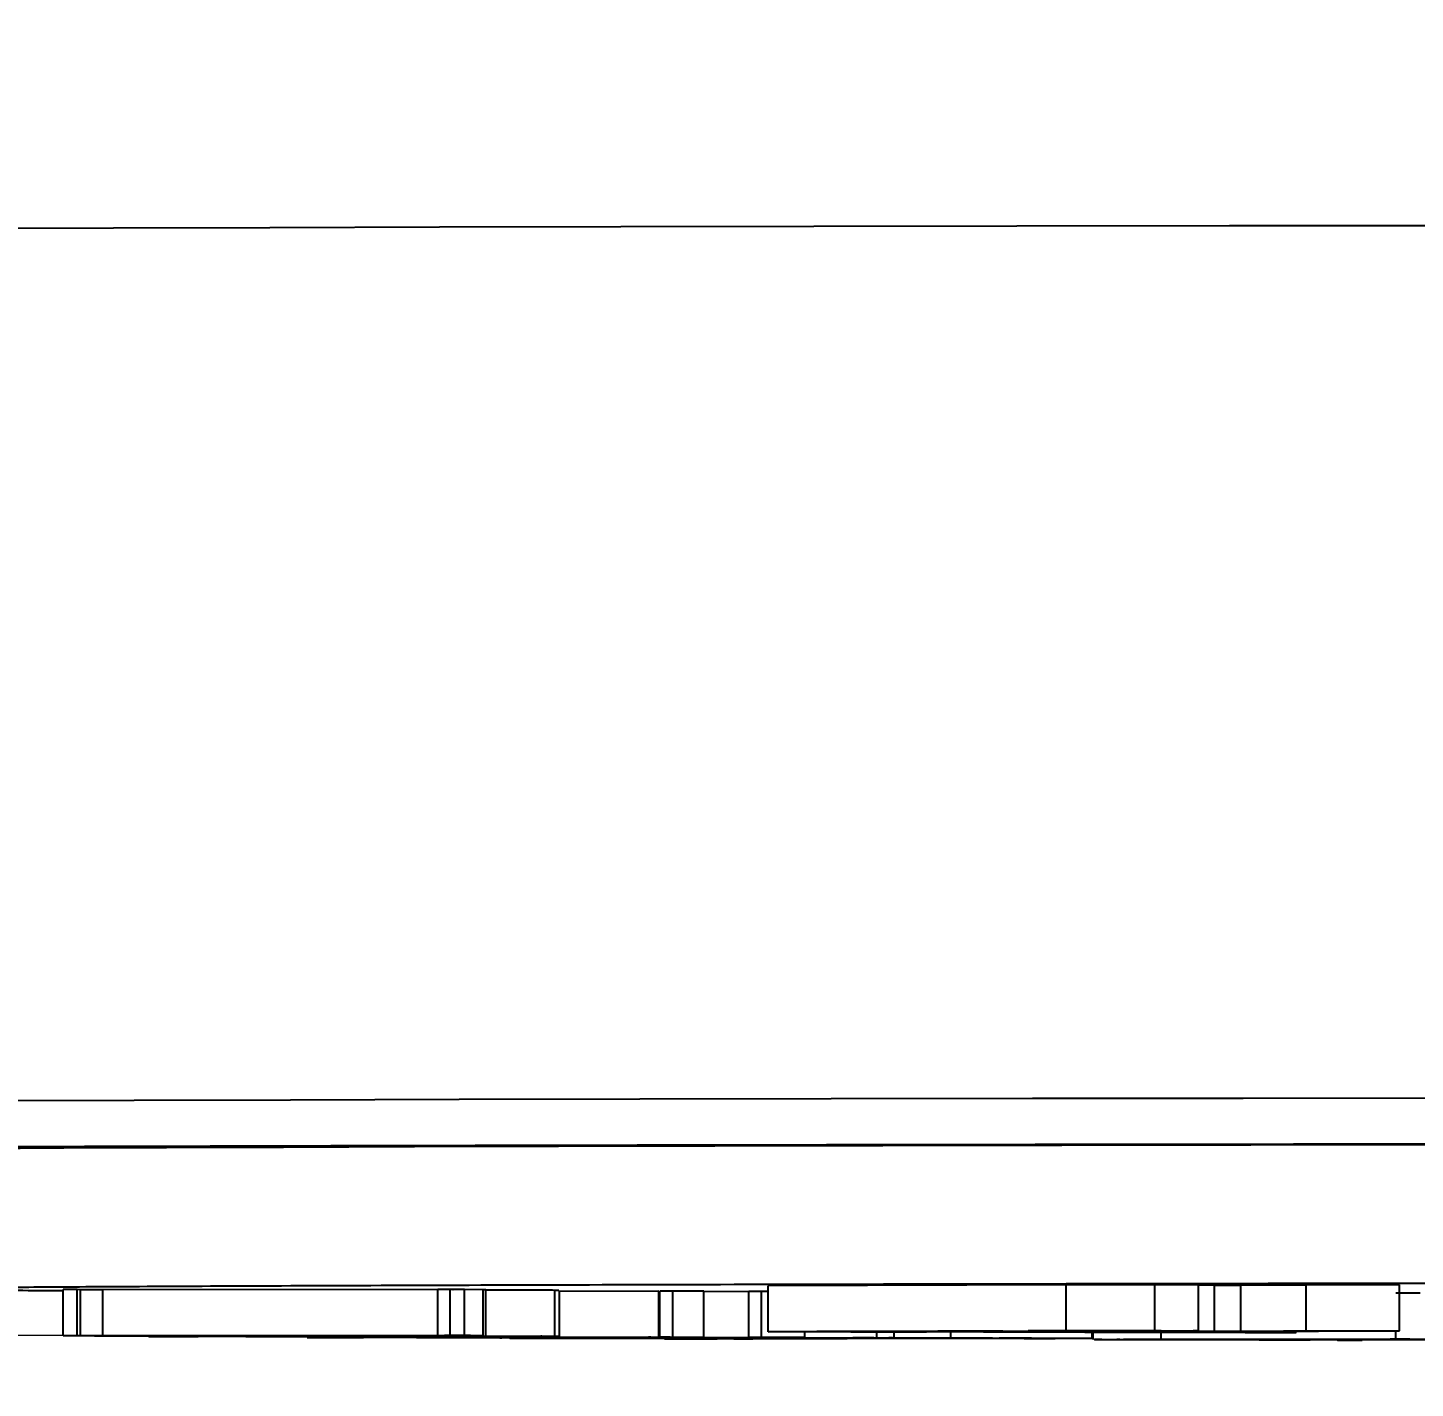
# Model space of a CAD drawing. Header units: millimetres. Extents: x 2451 to 4400, y 944 to 2322.
# Drawn here: x 3205.59 to 3235.81, y 1081.72 to 1111.35 of the extents above; entities that cross this region are included whole.
import ezdxf

# ---------------------------------------------------------------- set-up
doc = ezdxf.new("R2010")
doc.units = ezdxf.units.MM
doc.layers.add('AM_5', color=3, linetype='Continuous', lineweight=25)
doc.styles.add('SLDTEXTSTYLE1', font='txt.shx', dxfattribs={"width": 0.7, "bigfont": 'gbcbig.shx'})
doc.dimstyles.new('SLDDIMSTYLE12$0', dxfattribs={"dimtxt": 12, "dimasz": 10, "dimexe": 0, "dimexo": 0.0625, "dimgap": 0.875, "dimtad": 1, "dimdec": 1, "dimlfac": 1.8, "dimrnd": 1e-09, "dimzin": 12, "dimdsep": 46, "dimtxsty": 'SLDTEXTSTYLE1', "dimcen": 0.09, "dimdle": 8.16, "dimclrd": 3, "dimclre": 3, "dimadec": 0, "dimazin": 3, "dimtfac": 1, "dimtdec": 1, "dimtofl": 0, "dimtmove": 0, "dimatfit": 3, "dimfxl": 0, "dimfrac": 2, "dimtolj": 1, "dimlwd": 5, "dimlwe": 5, "dimarcsym": 0})

# ---------------------------------------------------------------- blocks, each defined once
blk = doc.blocks.new('*D66')
at = {"layer": 'AM_5', "color": 3, "lineweight": 5, "transparency": 16777216}
blk.add_line((3227.343, 1324.489), (3077.004, 1324.489), dxfattribs=at)
at = {"layer": 'AM_5', "color": 3, "linetype": 'Continuous', "lineweight": 5, "transparency": 16777216}
for p, q in [((3077.004, 1314.489), (3077.004, 1092.864)), ((3206.636, 1082.864), (3077.004, 1082.864))]:
    blk.add_line(p, q, dxfattribs=at)
at = {"layer": 'AM_5', "color": 3, "transparency": 16777216}
for points in [[(3075.337, 1314.489), (3078.671, 1314.489), (3077.004, 1324.489)], [(3075.337, 1092.864), (3078.671, 1092.864), (3077.004, 1082.864)]]:
    blk.add_solid(points, dxfattribs=at)
at = {"layer": 'Defpoints', "color": 0, "transparency": 16777216}
for p in [(3227.406, 1324.489), (3077.004, 1082.864), (3206.699, 1082.864)]:
    blk.add_point(p, dxfattribs=at)
at = {"layer": 'AM_5', "color": 0, "transparency": 16777216, "insert": (3070.129, 1156.776), "char_height": 12, "attachment_point": 5, "rotation": 90, "style": 'SLDTEXTSTYLE1'}
blk.add_mtext('\\A1;245', dxfattribs=at)
blk = doc.blocks.new('*D67')
at = {"layer": 'AM_5', "color": 3, "lineweight": 5, "transparency": 16777216}
blk.add_line((3206.604, 1082.864), (3077.151, 1082.864), dxfattribs=at)
at = {"layer": 'AM_5', "color": 3, "linetype": 'Continuous', "lineweight": 5, "transparency": 16777216}
for p, q in [((3077.151, 1072.864), (3077.151, 1047.791)), ((3205.709, 1037.791), (3077.151, 1037.791))]:
    blk.add_line(p, q, dxfattribs=at)
at = {"layer": 'AM_5', "color": 3, "transparency": 16777216}
for points in [[(3075.485, 1072.864), (3078.818, 1072.864), (3077.151, 1082.864)], [(3075.485, 1047.791), (3078.818, 1047.791), (3077.151, 1037.791)]]:
    blk.add_solid(points, dxfattribs=at)
at = {"layer": 'Defpoints', "color": 0, "transparency": 16777216}
for p in [(3206.667, 1082.864), (3077.151, 1037.791), (3205.772, 1037.791)]:
    blk.add_point(p, dxfattribs=at)
at = {"layer": 'AM_5', "color": 0, "transparency": 16777216, "insert": (3070.276, 1060.328), "char_height": 12, "attachment_point": 5, "rotation": 90, "style": 'SLDTEXTSTYLE1'}
blk.add_mtext('\\A1;45', dxfattribs=at)

msp = doc.modelspace()

# ---------------------------------------------------------------- linework, layer by layer
at = {"color": 7, "linetype": 'Continuous', "lineweight": 25}
for p, q in [((3206.667, 1083.864), (3206.36, 1083.864)), ((3206.36, 1082.864), (3206.36, 1083.864)), ((3206.73, 1083.863), (3206.667, 1083.864)), ((3206.667, 1082.864), (3206.667, 1083.864)), ((3206.73, 1083.863), (3206.73, 1082.863)), ((3214.521, 1083.865), (3207.22, 1083.862)), ((3207.22, 1082.862), (3207.22, 1083.862)), ((3214.521, 1082.865), (3214.521, 1083.865)), ((3215.099, 1083.867), (3214.792, 1083.867)), ((3214.792, 1082.867), (3214.792, 1083.867)), ((3215.509, 1083.862), (3215.099, 1083.867)), ((3215.099, 1082.867), (3215.099, 1083.867)), ((3215.565, 1083.86), (3215.509, 1083.862)), ((3215.509, 1082.862), (3215.509, 1083.862)), ((3215.567, 1082.86), (3215.567, 1083.86)), ((3217.069, 1082.849), (3217.069, 1083.849)), ((3217.172, 1082.848), (3217.172, 1083.848)), ((3219.336, 1083.83), (3217.172, 1083.827)), ((3219.336, 1082.83), (3219.336, 1083.83)), ((3219.629, 1083.832), (3219.352, 1083.832)), ((3219.352, 1082.832), (3219.352, 1083.832)), ((3220.315, 1083.829), (3219.629, 1083.832)), ((3219.629, 1083.832), (3219.629, 1082.832)), ((3220.315, 1082.829), (3220.315, 1083.829)), ((3221.291, 1083.821), (3220.315, 1083.82)), ((3221.569, 1083.824), (3221.291, 1083.823)), ((3221.291, 1082.823), (3221.291, 1083.823)), ((3221.714, 1083.823), (3221.569, 1083.824)), ((3221.569, 1082.824), (3221.569, 1083.824)), ((3228.204, 1083.968), (3221.714, 1083.948)), ((3221.714, 1082.948), (3221.714, 1083.948)), ((3230.136, 1083.972), (3228.204, 1083.972)), ((3228.204, 1082.972), (3228.204, 1083.972)), ((3230.136, 1082.972), (3230.136, 1083.972)), ((3231.089, 1083.968), (3230.136, 1083.967)), ((3231.089, 1082.968), (3231.089, 1083.968)), ((3232.008, 1083.957), (3231.435, 1083.958)), ((3231.435, 1082.958), (3231.435, 1083.958)), ((3233.436, 1083.961), (3232.008, 1083.957)), ((3232.008, 1082.957), (3232.008, 1083.957)), ((3235.463, 1083.966), (3233.436, 1083.965)), ((3233.436, 1082.965), (3233.436, 1083.965)), ((3235.463, 1082.966), (3235.463, 1083.966)), ((3206.752, 1082.859), (3206.36, 1082.864)), ((3206.36, 1082.864), (3206.667, 1082.864)), ((3206.667, 1082.864), (3206.73, 1082.863)), ((3207.041, 1082.86), (3207.058, 1082.859)), ((3207.22, 1082.862), (3214.521, 1082.865)), ((3214.667, 1082.863), (3207.366, 1082.861)), ((3208.214, 1082.861), (3208.214, 1082.845)), ((3211.666, 1082.855), (3211.666, 1082.862)), ((3214.848, 1082.866), (3214.792, 1082.867)), ((3214.792, 1082.867), (3215.099, 1082.867)), ((3215.099, 1082.867), (3215.509, 1082.862)), ((3215.509, 1082.862), (3215.491, 1082.86)), ((3221.714, 1082.948), (3228.456, 1082.969)), ((3222.582, 1082.948), (3221.714, 1082.948)), ((3222.515, 1082.82), (3222.515, 1082.948)), ((3224.855, 1082.956), (3223.355, 1082.951)), ((3223.519, 1082.947), (3223.519, 1082.952)), ((3223.519, 1082.947), (3223.522, 1082.948)), ((3223.522, 1082.948), (3223.522, 1082.952)), ((3224.079, 1082.815), (3224.079, 1082.947)), ((3224.459, 1082.813), (3224.459, 1082.947)), ((3229.486, 1082.949), (3224.855, 1082.956)), ((3226.825, 1082.962), (3225.407, 1082.958)), ((3225.407, 1082.958), (3230.038, 1082.951)), ((3225.692, 1082.81), (3225.692, 1082.947)), ((3226.406, 1082.942), (3227.552, 1082.943)), ((3231.456, 1082.955), (3226.825, 1082.962)), ((3226.94, 1082.949), (3226.94, 1082.953)), ((3230.136, 1082.972), (3227.377, 1082.964)), ((3227.377, 1082.964), (3231.035, 1082.958)), ((3227.501, 1082.947), (3227.501, 1082.952)), ((3227.552, 1082.943), (3227.552, 1082.952)), ((3227.552, 1082.943), (3229.486, 1082.949)), ((3235.463, 1082.966), (3227.893, 1082.943)), ((3228.456, 1082.969), (3228.204, 1082.972)), ((3228.204, 1082.972), (3230.136, 1082.972)), ((3228.77, 1082.801), (3228.77, 1082.945)), ((3228.784, 1082.945), (3228.784, 1082.777)), ((3229.404, 1082.967), (3229.404, 1082.97)), ((3229.404, 1082.967), (3231.089, 1082.968)), ((3230.038, 1082.957), (3230.038, 1082.951)), ((3230.038, 1082.951), (3231.456, 1082.955)), ((3230.265, 1082.95), (3230.265, 1082.785)), ((3231.435, 1082.958), (3232.008, 1082.957)), ((3232.008, 1082.957), (3233.703, 1082.962)), ((3233.215, 1082.928), (3232.984, 1082.927)), ((3233.215, 1082.928), (3233.215, 1082.959)), ((3233.436, 1082.965), (3235.463, 1082.966)), ((3233.703, 1082.962), (3233.436, 1082.965)), ((3235.389, 1082.788), (3235.389, 1082.966)), ((3211.677, 1082.823), (3211.954, 1082.824)), ((3212.623, 1082.819), (3211.677, 1082.823)), ((3211.954, 1082.824), (3212.143, 1082.823)), ((3212.9, 1082.82), (3212.623, 1082.819)), ((3212.711, 1082.821), (3212.9, 1082.82)), ((3212.725, 1082.822), (3219.336, 1082.83)), ((3219.109, 1082.829), (3212.867, 1082.822)), ((3212.9, 1082.82), (3212.9, 1082.822)), ((3214.066, 1082.813), (3219.157, 1082.828)), ((3214.066, 1082.813), (3214.066, 1082.823)), ((3214.208, 1082.813), (3214.066, 1082.813)), ((3221.467, 1082.821), (3214.208, 1082.813)), ((3220.315, 1082.829), (3215.867, 1082.816)), ((3215.867, 1082.816), (3215.915, 1082.815)), ((3215.915, 1082.815), (3221.324, 1082.821)), ((3215.915, 1082.815), (3215.915, 1082.816)), ((3216.066, 1082.815), (3216.066, 1082.807)), ((3216.41, 1082.805), (3216.104, 1082.806)), ((3218.679, 1082.818), (3218.679, 1082.815)), ((3219.157, 1082.828), (3219.109, 1082.829)), ((3219.494, 1082.831), (3219.352, 1082.832)), ((3219.352, 1082.832), (3219.629, 1082.832)), ((3221.14, 1082.791), (3219.454, 1082.796)), ((3219.454, 1082.796), (3219.697, 1082.796)), ((3219.629, 1082.832), (3220.315, 1082.829)), ((3219.697, 1082.796), (3219.99, 1082.796)), ((3220.604, 1082.795), (3226.268, 1082.805)), ((3221.091, 1082.793), (3221.382, 1082.792)), ((3226.747, 1082.804), (3221.124, 1082.794)), ((3221.382, 1082.792), (3221.14, 1082.791)), ((3221.291, 1082.823), (3221.569, 1082.824)), ((3221.48, 1082.823), (3221.291, 1082.823)), ((3221.317, 1082.807), (3221.317, 1082.821)), ((3221.324, 1082.821), (3221.324, 1082.823)), ((3221.382, 1082.792), (3221.382, 1082.794)), ((3221.569, 1082.824), (3222.515, 1082.82)), ((3222.237, 1082.819), (3222.049, 1082.82)), ((3222.515, 1082.82), (3222.237, 1082.819)), ((3223.863, 1082.808), (3225.692, 1082.81)), ((3224.018, 1082.807), (3223.863, 1082.808)), ((3225.692, 1082.81), (3228.77, 1082.801)), ((3227.493, 1082.798), (3227.29, 1082.798)), ((3228.77, 1082.801), (3227.493, 1082.798)), ((3232.412, 1082.768), (3232.593, 1082.769)), ((3234.469, 1082.765), (3232.412, 1082.768)), ((3232.593, 1082.769), (3232.892, 1082.769)), ((3233.518, 1082.769), (3237.792, 1082.782)), ((3236.176, 1082.774), (3234.204, 1082.768)), ((3234.35, 1082.766), (3234.35, 1082.768)), ((3234.35, 1082.766), (3234.651, 1082.766)), ((3234.651, 1082.766), (3234.469, 1082.765)), ((3234.651, 1082.766), (3234.651, 1082.769))]:
    msp.add_line(p, q, dxfattribs=at)
at = {"color": 7, "linetype": 'Continuous', "lineweight": 25, "flags": 128}
for points in [[(3257.243, 1107.049), (3251.917, 1107.047), (3246.683, 1107.044), (3241.564, 1107.04), (3236.584, 1107.035), (3231.767, 1107.03), (3227.134, 1107.023), (3222.707, 1107.017), (3218.507, 1107.009), (3214.553, 1107.001), (3210.864, 1106.993), (3207.456, 1106.984), (3204.346, 1106.974), (3201.548, 1106.964), (3199.074, 1106.954), (3196.937, 1106.943), (3195.146, 1106.932)], [(3257.243, 1088.05), (3251.984, 1088.047), (3246.813, 1088.044), (3241.754, 1088.04), (3236.831, 1088.035), (3232.064, 1088.03), (3227.476, 1088.024), (3223.087, 1088.017), (3218.918, 1088.01), (3214.987, 1088.002), (3211.312, 1087.994), (3207.909, 1087.985), (3204.795, 1087.975), (3201.982, 1087.966), (3199.485, 1087.955), (3197.313, 1087.945), (3195.478, 1087.934), (3193.987, 1087.923), (3192.846, 1087.912)], [(3255.294, 1087.03), (3250.423, 1087.027), (3245.658, 1087.024), (3241.021, 1087.019), (3236.537, 1087.015), (3232.227, 1087.009), (3228.113, 1087.003), (3224.215, 1086.996), (3220.553, 1086.988), (3217.146, 1086.98), (3214.009, 1086.972), (3211.159, 1086.963), (3208.61, 1086.954), (3206.375, 1086.944), (3204.464, 1086.934), (3202.887, 1086.924), (3201.653, 1086.913), (3200.767, 1086.903), (3200.234, 1086.892), (3200.056, 1086.881), (3200.056, 1086.881)]]:
    msp.add_lwpolyline(points, dxfattribs=at)
at = {"color": 7, "linetype": 'Continuous', "lineweight": 25}
for points, knots in [([(3257.422, 1087.047), (3254.926, 1087.046), (3249.889, 1087.044), (3242.512, 1087.039), (3235.27, 1087.032), (3228.291, 1087.023), (3221.687, 1087.013), (3215.594, 1087.001), (3210.101, 1086.988), (3205.29, 1086.974), (3201.227, 1086.959), (3197.958, 1086.943), (3195.419, 1086.928), (3194.357, 1086.917), (3193.83, 1086.911)], [0, 0, 0, 0, 0.079959, 0.161371, 0.244142, 0.328893, 0.414217, 0.5, 0.585778, 0.671102, 0.755858, 0.838624, 0.920039, 1, 1, 1, 1]), ([(3206.36, 1083.837), (3206.141, 1083.838), (3205.187, 1083.844), (3204.157, 1083.854), (3203.214, 1083.868), (3203.108, 1083.877), (3203.056, 1083.881)], [0, 0, 0, 0, 0.093549, 0.407564, 0.703776, 1, 1, 1, 1]), ([(3203.11, 1083.884), (3203.158, 1083.887), (3203.264, 1083.895), (3204.134, 1083.908), (3205.615, 1083.922), (3207.79, 1083.935), (3210.621, 1083.949), (3214.135, 1083.962), (3218.289, 1083.974), (3223.032, 1083.985), (3228.294, 1083.995), (3233.985, 1084.004), (3240.008, 1084.012), (3246.231, 1084.018), (3252.597, 1084.022), (3258.949, 1084.025), (3265.288, 1084.027), (3271.555, 1084.028), (3277.823, 1084.027), (3284.161, 1084.025), (3290.514, 1084.022), (3296.88, 1084.018), (3303.103, 1084.012), (3309.126, 1084.004), (3314.817, 1083.995), (3320.079, 1083.985), (3324.822, 1083.974), (3328.976, 1083.962), (3332.49, 1083.949), (3335.321, 1083.935), (3337.496, 1083.922), (3338.977, 1083.908), (3339.849, 1083.895), (3339.955, 1083.887), (3340.003, 1083.884)], [0, 0, 0, 0, 0.023828, 0.053273, 0.084485, 0.115699, 0.147957, 0.180726, 0.213842, 0.247136, 0.28043, 0.313546, 0.346314, 0.378573, 0.409785, 0.440999, 0.470442, 0.499888, 0.529332, 0.558778, 0.58999, 0.621203, 0.653462, 0.68623, 0.719347, 0.752641, 0.785934, 0.819051, 0.851819, 0.884078, 0.915289, 0.946503, 0.975948, 1, 1, 1, 1]), ([(3207.22, 1083.862), (3207.151, 1083.862), (3207.051, 1083.862), (3206.921, 1083.862), (3206.838, 1083.863), (3206.768, 1083.863), (3206.745, 1083.863), (3206.73, 1083.863)], [0, 0, 0, 0, 0.282258, 0.415886, 0.550305, 0.716557, 1, 1, 1, 1]), ([(3214.849, 1083.866), (3214.851, 1083.866), (3214.855, 1083.866), (3214.809, 1083.866), (3214.718, 1083.865), (3214.614, 1083.865), (3214.541, 1083.865), (3214.521, 1083.865)], [0, 0, 0, 0, 0.132695, 0.344902, 0.557282, 0.875523, 1, 1, 1, 1]), ([(3217.069, 1083.849), (3216.939, 1083.85), (3216.695, 1083.851), (3216.093, 1083.852), (3215.694, 1083.852), (3215.567, 1083.852)], [0, 0, 0, 0, 0.440415, 0.822801, 1, 1, 1, 1]), ([(3217.152, 1083.848), (3217.146, 1083.848), (3217.14, 1083.848), (3217.079, 1083.849), (3217.069, 1083.849)], [0, 0, 0, 0, 0.8307195, 1, 1, 1, 1]), ([(3231.435, 1083.958), (3231.4, 1083.958), (3231.339, 1083.96), (3231.213, 1083.961), (3231.128, 1083.962), (3231.089, 1083.963)], [0, 0, 0, 0, 0.408182, 0.725272, 1, 1, 1, 1]), ([(3235.917, 1083.787), (3235.902, 1083.787), (3235.806, 1083.787), (3235.58, 1083.788), (3235.389, 1083.788)], [0, 0, 0, 0, 0.156668, 1, 1, 1, 1]), ([(3206.73, 1082.863), (3206.749, 1082.863), (3206.775, 1082.863), (3206.869, 1082.863), (3206.965, 1082.862), (3207.085, 1082.862), (3207.174, 1082.862), (3207.22, 1082.862)], [0, 0, 0, 0, 0.35696, 0.506296, 0.628832, 0.807113, 1, 1, 1, 1]), ([(3211.941, 1082.853), (3211.274, 1082.853), (3210.211, 1082.853), (3208.818, 1082.853), (3207.884, 1082.854), (3207.172, 1082.856), (3206.873, 1082.858), (3206.771, 1082.859), (3206.752, 1082.859)], [0, 0, 0, 0, 0.298114, 0.474394, 0.620068, 0.765882, 0.956507, 1, 1, 1, 1]), ([(3207.366, 1082.861), (3207.316, 1082.861), (3207.228, 1082.861), (3207.126, 1082.86), (3207.063, 1082.86), (3207.054, 1082.86), (3207.05, 1082.86)], [0, 0, 0, 0, 0.290202, 0.50382, 0.763034, 1, 1, 1, 1]), ([(3207.058, 1082.859), (3207.152, 1082.859), (3207.332, 1082.857), (3208.009, 1082.856), (3209.024, 1082.855), (3210.292, 1082.855), (3211.227, 1082.855), (3211.666, 1082.855)], [0, 0, 0, 0, 0.1795953, 0.3437589, 0.4958271, 0.7636966, 1, 1, 1, 1]), ([(3208.244, 1082.845), (3208.236, 1082.845), (3208.195, 1082.846), (3208.489, 1082.847), (3209.172, 1082.849), (3210.39, 1082.851), (3211.388, 1082.852), (3211.879, 1082.852)], [0, 0, 0, 0, 0.036608, 0.183936, 0.408772, 0.708665, 1, 1, 1, 1]), ([(3213.542, 1082.84), (3212.887, 1082.84), (3211.773, 1082.839), (3210.273, 1082.84), (3209.285, 1082.841), (3208.61, 1082.842), (3208.408, 1082.843), (3208.304, 1082.843)], [0, 0, 0, 0, 0.333285, 0.566687, 0.735011, 0.863042, 1, 1, 1, 1]), ([(3208.605, 1082.844), (3208.574, 1082.844), (3208.514, 1082.845), (3208.706, 1082.846), (3209.165, 1082.847), (3210.31, 1082.849), (3211.413, 1082.85), (3212.163, 1082.85)], [0, 0, 0, 0, 0.098439, 0.192959, 0.327087, 0.54288, 1, 1, 1, 1]), ([(3213.259, 1082.842), (3212.613, 1082.842), (3211.622, 1082.841), (3210.335, 1082.841), (3209.554, 1082.842), (3209.021, 1082.842), (3208.726, 1082.843), (3208.636, 1082.843), (3208.605, 1082.844)], [0, 0, 0, 0, 0.386905, 0.593845, 0.741486, 0.842547, 0.944349, 1, 1, 1, 1]), ([(3211.666, 1082.855), (3212.326, 1082.856), (3213.28, 1082.856), (3214.366, 1082.857), (3214.949, 1082.858), (3215.114, 1082.86), (3215.196, 1082.86)], [0, 0, 0, 0, 0.452303, 0.653993, 0.826668, 1, 1, 1, 1]), ([(3211.879, 1082.852), (3212.536, 1082.853), (3213.655, 1082.853), (3215.135, 1082.853), (3216.106, 1082.852), (3216.762, 1082.851), (3216.963, 1082.85), (3217.069, 1082.849)], [0, 0, 0, 0, 0.335879, 0.572344, 0.731569, 0.859032, 1, 1, 1, 1]), ([(3215.482, 1082.859), (3215.366, 1082.858), (3215.133, 1082.857), (3214.301, 1082.855), (3213.189, 1082.854), (3212.338, 1082.853), (3211.941, 1082.853)], [0, 0, 0, 0, 0.221306, 0.442951, 0.740483, 1, 1, 1, 1]), ([(3212.163, 1082.85), (3212.811, 1082.851), (3213.806, 1082.851), (3215.096, 1082.851), (3215.86, 1082.851), (3216.368, 1082.85), (3216.618, 1082.849), (3216.696, 1082.849), (3216.718, 1082.849)], [0, 0, 0, 0, 0.397346, 0.609831, 0.759517, 0.858592, 0.95839, 1, 1, 1, 1]), ([(3216.718, 1082.849), (3216.754, 1082.848), (3216.822, 1082.848), (3216.719, 1082.847), (3216.421, 1082.846), (3215.454, 1082.844), (3214.301, 1082.843), (3213.387, 1082.842), (3213.259, 1082.842)], [0, 0, 0, 0, 0.099013, 0.188639, 0.277978, 0.435263, 0.920804, 1, 1, 1, 1]), ([(3217.069, 1082.849), (3217.125, 1082.848), (3217.237, 1082.847), (3216.958, 1082.845), (3216.197, 1082.843), (3215.019, 1082.841), (3213.999, 1082.841), (3213.542, 1082.84)], [0, 0, 0, 0, 0.14267, 0.2869, 0.459199, 0.757548, 1, 1, 1, 1]), ([(3214.521, 1082.865), (3214.593, 1082.865), (3214.697, 1082.865), (3214.803, 1082.866), (3214.855, 1082.866), (3214.868, 1082.866), (3214.855, 1082.866), (3214.848, 1082.866)], [0, 0, 0, 0, 0.30393, 0.439412, 0.57524, 0.766538, 1, 1, 1, 1]), ([(3215.203, 1082.862), (3215.184, 1082.862), (3215.147, 1082.863), (3215.052, 1082.863), (3214.933, 1082.863), (3214.838, 1082.863), (3214.747, 1082.863), (3214.691, 1082.863), (3214.667, 1082.863)], [0, 0, 0, 0, 0.292195, 0.587448, 0.712259, 0.818051, 0.924072, 1, 1, 1, 1]), ([(3215.221, 1082.861), (3215.231, 1082.861), (3215.25, 1082.862), (3215.218, 1082.862), (3215.203, 1082.862)], [0, 0, 0, 0, 0.508302, 1, 1, 1, 1]), ([(3223.355, 1082.951), (3223.264, 1082.951), (3223.081, 1082.95), (3222.807, 1082.949), (3222.664, 1082.949), (3222.582, 1082.948)], [0, 0, 0, 0, 0.297154, 0.594531, 1, 1, 1, 1]), ([(3226.768, 1082.946), (3226.472, 1082.947), (3225.88, 1082.947), (3224.787, 1082.947), (3224, 1082.947), (3223.519, 1082.947)], [0, 0, 0, 0, 0.280043, 0.559301, 1, 1, 1, 1]), ([(3223.522, 1082.948), (3223.832, 1082.948), (3224.452, 1082.948), (3225.309, 1082.949), (3225.991, 1082.95), (3226.508, 1082.949), (3226.791, 1082.949), (3226.923, 1082.949), (3226.94, 1082.949)], [0, 0, 0, 0, 0.2778733, 0.555831, 0.7571621, 0.8707407, 0.982618, 1, 1, 1, 1]), ([(3232.984, 1082.927), (3232.728, 1082.929), (3232.108, 1082.932), (3229.849, 1082.937), (3227.729, 1082.94), (3226.406, 1082.942)], [0, 0, 0, 0, 0.209452, 0.506883, 1, 1, 1, 1]), ([(3227.577, 1082.946), (3227.559, 1082.946), (3227.524, 1082.946), (3227.399, 1082.946), (3227.219, 1082.946), (3226.993, 1082.946), (3226.843, 1082.946), (3226.768, 1082.946)], [0, 0, 0, 0, 0.087606, 0.17564, 0.445063, 0.721294, 1, 1, 1, 1]), ([(3226.94, 1082.949), (3227.09, 1082.949), (3227.344, 1082.948), (3227.505, 1082.947), (3227.577, 1082.947), (3227.614, 1082.947), (3227.588, 1082.946), (3227.577, 1082.946)], [0, 0, 0, 0, 0.4076992, 0.6900828, 0.8437541, 0.9341612, 1, 1, 1, 1]), ([(3227.893, 1082.943), (3228.444, 1082.942), (3229.463, 1082.94), (3230.831, 1082.938), (3232.251, 1082.934), (3232.94, 1082.931), (3233.176, 1082.928), (3233.215, 1082.928)], [0, 0, 0, 0, 0.221372, 0.409276, 0.596404, 0.933221, 1, 1, 1, 1]), ([(3231.035, 1082.958), (3230.842, 1082.96), (3230.537, 1082.962), (3230.016, 1082.965), (3229.609, 1082.966), (3229.404, 1082.967)], [0, 0, 0, 0, 0.46227, 0.729265, 1, 1, 1, 1]), ([(3231.089, 1082.968), (3231.033, 1082.967), (3230.943, 1082.966), (3230.995, 1082.964), (3231.045, 1082.964), (3231.071, 1082.963)], [0, 0, 0, 0, 0.451045, 0.724772, 1, 1, 1, 1]), ([(3231.071, 1082.963), (3231.129, 1082.962), (3231.233, 1082.961), (3231.356, 1082.959), (3231.409, 1082.958), (3231.435, 1082.958)], [0, 0, 0, 0, 0.39149, 0.695584, 1, 1, 1, 1]), ([(3212.143, 1082.823), (3212.185, 1082.823), (3212.244, 1082.823), (3212.37, 1082.822), (3212.484, 1082.822), (3212.607, 1082.822), (3212.686, 1082.822), (3212.725, 1082.822)], [0, 0, 0, 0, 0.3460999, 0.4934666, 0.642693, 0.8205684, 1, 1, 1, 1]), ([(3212.867, 1082.822), (3212.821, 1082.822), (3212.742, 1082.822), (3212.665, 1082.821), (3212.633, 1082.821), (3212.645, 1082.821), (3212.69, 1082.821), (3212.711, 1082.821)], [0, 0, 0, 0, 0.227355, 0.388209, 0.549679, 0.776891, 1, 1, 1, 1]), ([(3216.098, 1082.807), (3216.092, 1082.808), (3216.068, 1082.809), (3216.474, 1082.811), (3217.347, 1082.813), (3218.226, 1082.815), (3218.679, 1082.815)], [0, 0, 0, 0, 0.075612, 0.323708, 0.651392, 1, 1, 1, 1]), ([(3221.854, 1082.805), (3221.271, 1082.804), (3220.279, 1082.803), (3218.795, 1082.802), (3217.724, 1082.803), (3216.915, 1082.803), (3216.581, 1082.804), (3216.41, 1082.805)], [0, 0, 0, 0, 0.333528, 0.567546, 0.735799, 0.864912, 1, 1, 1, 1]), ([(3216.672, 1082.805), (3216.596, 1082.805), (3216.449, 1082.806), (3216.473, 1082.807), (3216.744, 1082.809), (3217.616, 1082.811), (3218.572, 1082.813), (3219.217, 1082.814)], [0, 0, 0, 0, 0.098651, 0.191047, 0.328598, 0.547094, 1, 1, 1, 1]), ([(3221.317, 1082.807), (3220.747, 1082.806), (3219.873, 1082.805), (3218.666, 1082.804), (3217.87, 1082.804), (3217.273, 1082.804), (3216.887, 1082.804), (3216.728, 1082.805), (3216.672, 1082.805)], [0, 0, 0, 0, 0.386956, 0.593793, 0.740338, 0.842099, 0.944778, 1, 1, 1, 1]), ([(3218.679, 1082.815), (3219.265, 1082.816), (3220.265, 1082.817), (3221.735, 1082.818), (3222.781, 1082.818), (3223.57, 1082.817), (3223.904, 1082.816), (3224.079, 1082.815)], [0, 0, 0, 0, 0.336368, 0.574645, 0.731944, 0.859761, 1, 1, 1, 1]), ([(3219.217, 1082.814), (3219.79, 1082.814), (3220.666, 1082.815), (3221.896, 1082.816), (3222.685, 1082.816), (3223.265, 1082.816), (3223.599, 1082.815), (3223.735, 1082.815), (3223.773, 1082.815)], [0, 0, 0, 0, 0.397528, 0.607391, 0.759995, 0.859904, 0.960457, 1, 1, 1, 1]), ([(3219.336, 1082.83), (3219.386, 1082.83), (3219.468, 1082.83), (3219.55, 1082.83), (3219.583, 1082.83), (3219.574, 1082.831), (3219.527, 1082.831), (3219.494, 1082.831)], [0, 0, 0, 0, 0.2393069, 0.3883408, 0.5382316, 0.6776492, 1, 1, 1, 1]), ([(3219.99, 1082.796), (3220.047, 1082.795), (3220.129, 1082.795), (3220.28, 1082.795), (3220.405, 1082.795), (3220.515, 1082.795), (3220.579, 1082.795), (3220.604, 1082.795)], [0, 0, 0, 0, 0.362826, 0.512382, 0.662913, 0.871019, 1, 1, 1, 1]), ([(3221.124, 1082.794), (3221.078, 1082.794), (3221.004, 1082.794), (3220.962, 1082.793), (3220.965, 1082.793), (3220.966, 1082.793)], [0, 0, 0, 0, 0.535075, 0.860931, 1, 1, 1, 1]), ([(3220.968, 1082.793), (3220.983, 1082.793), (3221.009, 1082.793), (3221.067, 1082.793), (3221.091, 1082.793)], [0, 0, 0, 0, 0.575503, 1, 1, 1, 1]), ([(3223.773, 1082.815), (3223.853, 1082.815), (3224.007, 1082.814), (3224.042, 1082.813), (3223.896, 1082.812), (3223.182, 1082.81), (3222.214, 1082.808), (3221.414, 1082.807), (3221.317, 1082.807)], [0, 0, 0, 0, 0.099186, 0.189605, 0.279846, 0.434014, 0.930829, 1, 1, 1, 1]), ([(3221.324, 1082.821), (3221.374, 1082.821), (3221.456, 1082.822), (3221.538, 1082.822), (3221.571, 1082.822), (3221.562, 1082.822), (3221.514, 1082.823), (3221.48, 1082.823)], [0, 0, 0, 0, 0.239079, 0.388006, 0.537788, 0.677074, 1, 1, 1, 1]), ([(3222.049, 1082.82), (3222.014, 1082.82), (3221.956, 1082.821), (3221.827, 1082.821), (3221.707, 1082.821), (3221.584, 1082.821), (3221.508, 1082.821), (3221.467, 1082.821)], [0, 0, 0, 0, 0.282446, 0.488833, 0.649378, 0.810868, 1, 1, 1, 1]), ([(3224.422, 1082.812), (3224.32, 1082.811), (3224.046, 1082.809), (3223.117, 1082.807), (3222.247, 1082.805), (3221.854, 1082.805)], [0, 0, 0, 0, 0.242788, 0.658331, 1, 1, 1, 1]), ([(3226.381, 1082.806), (3226.243, 1082.807), (3226.035, 1082.807), (3225.679, 1082.808), (3225.186, 1082.808), (3224.638, 1082.808), (3224.189, 1082.807), (3224.018, 1082.807)], [0, 0, 0, 0, 0.240793, 0.359777, 0.461711, 0.794413, 1, 1, 1, 1]), ([(3224.079, 1082.815), (3224.225, 1082.815), (3224.446, 1082.814), (3224.424, 1082.813), (3224.416, 1082.813)], [0, 0, 0, 0, 0.659487, 1, 1, 1, 1]), ([(3226.268, 1082.805), (3226.306, 1082.805), (3226.408, 1082.805), (3226.518, 1082.805), (3226.583, 1082.806), (3226.598, 1082.806), (3226.601, 1082.806), (3226.583, 1082.806), (3226.507, 1082.806), (3226.431, 1082.806), (3226.381, 1082.806)], [0, 0, 0, 0, 0.166709, 0.438609, 0.487323, 0.517206, 0.541802, 0.578816, 0.723084, 1, 1, 1, 1]), ([(3227.579, 1082.803), (3227.551, 1082.803), (3227.465, 1082.804), (3227.347, 1082.804), (3227.245, 1082.804), (3227.19, 1082.804), (3227.16, 1082.804), (3227.085, 1082.804), (3226.945, 1082.804), (3226.822, 1082.804), (3226.747, 1082.804)], [0, 0, 0, 0, 0.124093, 0.372351, 0.496838, 0.517541, 0.538485, 0.574939, 0.740211, 1, 1, 1, 1]), ([(3227.29, 1082.798), (3227.474, 1082.799), (3227.733, 1082.8), (3227.902, 1082.801), (3227.952, 1082.801)], [0, 0, 0, 0, 0.710757, 1, 1, 1, 1]), ([(3227.959, 1082.801), (3227.962, 1082.802), (3227.976, 1082.802), (3227.855, 1082.802), (3227.688, 1082.803), (3227.579, 1082.803)], [0, 0, 0, 0, 0.096311, 0.412079, 1, 1, 1, 1]), ([(3228.83, 1082.777), (3228.825, 1082.778), (3228.807, 1082.779), (3229.311, 1082.782), (3229.942, 1082.784), (3230.265, 1082.785)], [0, 0, 0, 0, 0.156561, 0.568308, 1, 1, 1, 1]), ([(3229.583, 1082.773), (3229.388, 1082.774), (3229.004, 1082.774), (3228.882, 1082.776), (3228.822, 1082.776)], [0, 0, 0, 0, 0.508513, 1, 1, 1, 1]), ([(3229.781, 1082.774), (3229.663, 1082.774), (3229.432, 1082.774), (3229.282, 1082.776), (3229.331, 1082.777), (3229.845, 1082.78), (3230.553, 1082.782), (3231.024, 1082.783)], [0, 0, 0, 0, 0.099003, 0.19276, 0.335178, 0.557829, 1, 1, 1, 1]), ([(3234.742, 1082.777), (3234.287, 1082.776), (3233.518, 1082.774), (3232.19, 1082.772), (3231.136, 1082.772), (3230.251, 1082.772), (3229.809, 1082.773), (3229.583, 1082.773)], [0, 0, 0, 0, 0.335274, 0.565807, 0.736276, 0.864906, 1, 1, 1, 1]), ([(3233.983, 1082.778), (3233.544, 1082.777), (3232.872, 1082.775), (3231.857, 1082.774), (3231.117, 1082.773), (3230.532, 1082.773), (3230.095, 1082.773), (3229.878, 1082.773), (3229.781, 1082.774)], [0, 0, 0, 0, 0.388784, 0.594507, 0.742724, 0.84452, 0.93111, 1, 1, 1, 1]), ([(3230.265, 1082.785), (3230.723, 1082.786), (3231.5, 1082.787), (3232.818, 1082.789), (3233.845, 1082.789), (3234.708, 1082.789), (3235.155, 1082.788), (3235.389, 1082.788)], [0, 0, 0, 0, 0.337884, 0.573603, 0.730566, 0.85906, 1, 1, 1, 1]), ([(3231.024, 1082.783), (3231.467, 1082.784), (3232.137, 1082.786), (3233.188, 1082.788), (3233.916, 1082.788), (3234.512, 1082.788), (3234.909, 1082.788), (3235.099, 1082.788), (3235.158, 1082.787)], [0, 0, 0, 0, 0.39949, 0.604579, 0.758371, 0.856867, 0.955984, 1, 1, 1, 1]), ([(3232.892, 1082.769), (3232.963, 1082.768), (3233.063, 1082.768), (3233.212, 1082.768), (3233.32, 1082.768), (3233.43, 1082.768), (3233.487, 1082.769), (3233.518, 1082.769)], [0, 0, 0, 0, 0.3451215, 0.47825, 0.6125433, 0.7923859, 1, 1, 1, 1]), ([(3235.158, 1082.787), (3235.28, 1082.787), (3235.511, 1082.787), (3235.687, 1082.786), (3235.713, 1082.785), (3235.365, 1082.782), (3234.677, 1082.78), (3234.076, 1082.778), (3233.983, 1082.778)], [0, 0, 0, 0, 0.099608, 0.189208, 0.278687, 0.431625, 0.91232, 1, 1, 1, 1]), ([(3234.204, 1082.768), (3234.175, 1082.768), (3234.127, 1082.767), (3234.11, 1082.767), (3234.149, 1082.767), (3234.23, 1082.767), (3234.314, 1082.766), (3234.35, 1082.766)], [0, 0, 0, 0, 0.2392653, 0.3980718, 0.5583573, 0.8110269, 1, 1, 1, 1]), ([(3236.168, 1082.783), (3236.009, 1082.782), (3235.715, 1082.779), (3235.048, 1082.778), (3234.742, 1082.777)], [0, 0, 0, 0, 0.5415287, 1, 1, 1, 1]), ([(3235.389, 1082.788), (3235.588, 1082.788), (3235.989, 1082.787), (3236.242, 1082.785), (3236.201, 1082.784), (3236.185, 1082.784)], [0, 0, 0, 0, 0.3813, 0.766294, 1, 1, 1, 1])]:
    msp.add_open_spline(points, degree=3, knots=knots, dxfattribs=at)

# ---------------------------------------------------------------- dimensions: what is measured, and where the dimension line sits
at = {"layer": 'AM_5'}
dim = msp.add_linear_dim(base=(3077.004, 1082.864), p1=(3227.406, 1324.489), p2=(3206.699, 1082.864), angle=90, text='245', dimstyle='SLDDIMSTYLE12$0', override={"dimlfac": 1}, dxfattribs=at)
dim.commit()
dim.dimension.update_dxf_attribs({"geometry": '*D66', "text_midpoint": (3077.004, 1156.776), "dimtype": 160})
dim = msp.add_linear_dim(base=(3077.151, 1037.791), p1=(3206.667, 1082.864), p2=(3205.772, 1037.791), angle=90, text='45', dimstyle='SLDDIMSTYLE12$0', override={"dimlfac": 1, "dimpost": ''}, dxfattribs=at)
dim.commit()
dim.dimension.update_dxf_attribs({"geometry": '*D67', "text_midpoint": (3070.276, 1060.328)})

doc.saveas('drawing.dxf')
